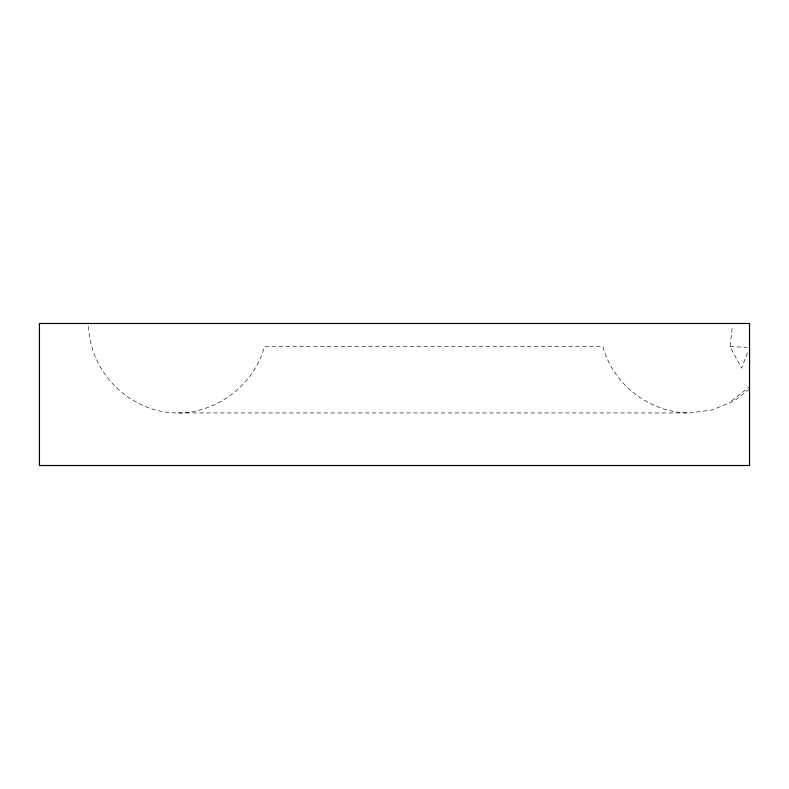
<?xml version="1.0" encoding="UTF-8"?>
<svg xmlns="http://www.w3.org/2000/svg" width="789" height="789" viewBox="0 0 789 789"><rect width="100%" height="100%" fill="white"/><g stroke="black" fill="none" stroke-linecap="round" stroke-linejoin="round"><path stroke-width="0.59" stroke-dasharray="3.94 2.96" d="M747.449 352.91L741.581 368.226L730.052 346.647L732.419 325.926M731.561 400.98L749.55 386.758M749.55 389.066L734.036 400.98L712.457 409.915L689.3 412.963L178.028 412.963C129.83 413.022 88.486 371.678 88.555 323.49M178.028 412.963C217.577 412.746 253.999 384.795 264.443 346.647L602.875 346.647C613.319 384.795 649.741 412.746 689.3 412.963M730.052 346.647L747.114 347.338"/><path stroke-width="1.18" d="M749.55 323.49L39.45 323.49L39.45 465.51L749.55 465.51L749.55 323.49"/></g></svg>
